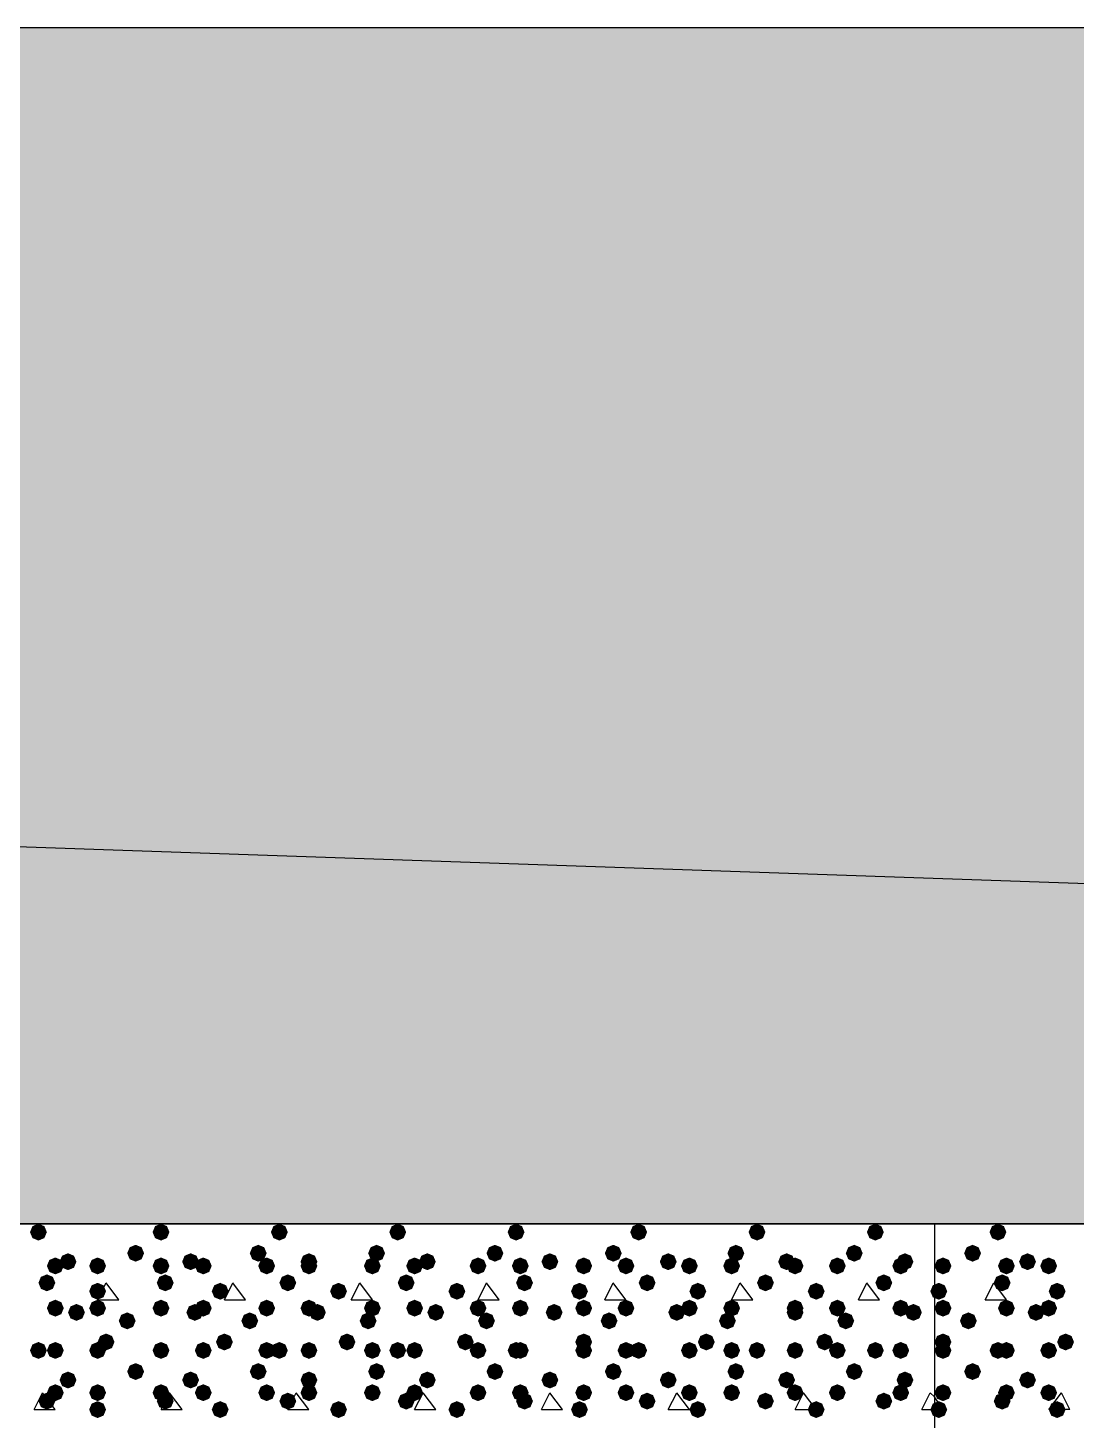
# Model space of a CAD drawing. Header units: millimetres. Extents: x 0 to 420, y 0 to 297.
# Drawn here: x 269.52 to 280.01, y 163.98 to 177.93 of the extents above; entities that cross this region are included whole.
import ezdxf

# ---------------------------------------------------------------- set-up
doc = ezdxf.new("R2010")
doc.units = ezdxf.units.MM
doc.layers.get('0').update_dxf_attribs({"linetype": 'CONTINUOUS'})

msp = doc.modelspace()

# ---------------------------------------------------------------- hatches: boundary and pattern name
at = {"true_color": 0x000008}
h = msp.add_hatch(color=0, dxfattribs=at)
h.paths.add_polyline_path([(378.544667, 177.927), (32.469667, 177.927), (378.544667, 165.946667)], flags=0)
h.paths.add_polyline_path([(32.469667, 177.927), (378.544667, 165.946667), (32.469667, 165.946667)], flags=0)
for points in [[(269.705667, 165.862), (269.680796, 165.802204), (269.621, 165.777333), (269.561204, 165.802204), (269.536333, 165.862), (269.561204, 165.921796), (269.621, 165.946667), (269.680796, 165.921796)], [(270.933333, 165.862), (270.908462, 165.802204), (270.848667, 165.777333), (270.788871, 165.802204), (270.764, 165.862), (270.788871, 165.921796), (270.848667, 165.946667), (270.908462, 165.921796)], [(272.118667, 165.862), (272.093796, 165.802204), (272.034, 165.777333), (271.974204, 165.802204), (271.949333, 165.862), (271.974204, 165.921796), (272.034, 165.946667), (272.093796, 165.921796)], [(273.304, 165.862), (273.279129, 165.802204), (273.219333, 165.777333), (273.159538, 165.802204), (273.134667, 165.862), (273.159537, 165.921796), (273.219333, 165.946667), (273.279129, 165.921796)], [(274.489333, 165.862), (274.464462, 165.802204), (274.404667, 165.777333), (274.344871, 165.802204), (274.32, 165.862), (274.344871, 165.921796), (274.404667, 165.946667), (274.464462, 165.921796)], [(275.717, 165.862), (275.692129, 165.802204), (275.632333, 165.777333), (275.572537, 165.802204), (275.547667, 165.862), (275.572537, 165.921796), (275.632333, 165.946667), (275.692129, 165.921796)], [(276.902333, 165.862), (276.877462, 165.802204), (276.817667, 165.777333), (276.757871, 165.802204), (276.733, 165.862), (276.757871, 165.921796), (276.817667, 165.946667), (276.877462, 165.921796)], [(278.087667, 165.862), (278.062796, 165.802204), (278.003, 165.777333), (277.943204, 165.802204), (277.918333, 165.862), (277.943204, 165.921796), (278.003, 165.946667), (278.062796, 165.921796)], [(270.679333, 165.650333), (270.654463, 165.590537), (270.594667, 165.565667), (270.534871, 165.590537), (270.51, 165.650333), (270.534871, 165.710129), (270.594667, 165.735), (270.654462, 165.710129)], [(271.907, 165.650333), (271.882129, 165.590537), (271.822333, 165.565667), (271.762538, 165.590537), (271.737667, 165.650333), (271.762537, 165.710129), (271.822333, 165.735), (271.882129, 165.710129)], [(273.092333, 165.650333), (273.067462, 165.590537), (273.007667, 165.565667), (272.947871, 165.590537), (272.923, 165.650333), (272.947871, 165.710129), (273.007667, 165.735), (273.067462, 165.710129)], [(274.277667, 165.650333), (274.252796, 165.590537), (274.193, 165.565667), (274.133204, 165.590537), (274.108333, 165.650333), (274.133204, 165.710129), (274.193, 165.735), (274.252796, 165.710129)], [(275.463, 165.650333), (275.438129, 165.590537), (275.378333, 165.565667), (275.318537, 165.590537), (275.293667, 165.650333), (275.318537, 165.710129), (275.378333, 165.735), (275.438129, 165.710129)], [(276.690667, 165.650333), (276.665796, 165.590537), (276.606, 165.565667), (276.546204, 165.590537), (276.521333, 165.650333), (276.546204, 165.710129), (276.606, 165.735), (276.665796, 165.710129)], [(277.876, 165.650333), (277.851129, 165.590537), (277.791333, 165.565667), (277.731537, 165.590537), (277.706667, 165.650333), (277.731537, 165.710129), (277.791333, 165.735), (277.851129, 165.710129)], [(269.875, 165.523333), (269.850129, 165.463537), (269.790333, 165.438667), (269.730537, 165.463537), (269.705667, 165.523333), (269.730537, 165.583129), (269.790333, 165.608), (269.850129, 165.583129)], [(270.002, 165.565667), (269.977129, 165.505871), (269.917333, 165.481), (269.857538, 165.505871), (269.832667, 165.565667), (269.857537, 165.625462), (269.917333, 165.650333), (269.977129, 165.625463)], [(270.298333, 165.523333), (270.273462, 165.463537), (270.213667, 165.438667), (270.153871, 165.463537), (270.129, 165.523333), (270.153871, 165.583129), (270.213667, 165.608), (270.273462, 165.583129)], [(270.933333, 165.523333), (270.908462, 165.463537), (270.848667, 165.438667), (270.788871, 165.463537), (270.764, 165.523333), (270.788871, 165.583129), (270.848667, 165.608), (270.908462, 165.583129)], [(271.229667, 165.565667), (271.204796, 165.505871), (271.145, 165.481), (271.085204, 165.505871), (271.060333, 165.565667), (271.085204, 165.625462), (271.145, 165.650333), (271.204796, 165.625463)], [(271.356667, 165.523333), (271.331796, 165.463537), (271.272, 165.438667), (271.212204, 165.463537), (271.187333, 165.523333), (271.212204, 165.583129), (271.272, 165.608), (271.331796, 165.583129)], [(271.991667, 165.523333), (271.966796, 165.463537), (271.907, 165.438667), (271.847204, 165.463537), (271.822333, 165.523333), (271.847204, 165.583129), (271.907, 165.608), (271.966796, 165.583129)], [(272.415, 165.565667), (272.390129, 165.505871), (272.330333, 165.481), (272.270538, 165.505871), (272.245667, 165.565667), (272.270537, 165.625462), (272.330333, 165.650333), (272.390129, 165.625463)], [(272.415, 165.523333), (272.390129, 165.463537), (272.330333, 165.438667), (272.270538, 165.463537), (272.245667, 165.523333), (272.270537, 165.583129), (272.330333, 165.608), (272.390129, 165.583129)], [(273.05, 165.523333), (273.025129, 165.463537), (272.965333, 165.438667), (272.905538, 165.463537), (272.880667, 165.523333), (272.905537, 165.583129), (272.965333, 165.608), (273.025129, 165.583129)], [(273.473333, 165.523333), (273.448463, 165.463537), (273.388667, 165.438667), (273.328871, 165.463537), (273.304, 165.523333), (273.328871, 165.583129), (273.388667, 165.608), (273.448462, 165.583129)], [(273.600333, 165.565667), (273.575462, 165.505871), (273.515667, 165.481), (273.455871, 165.505871), (273.431, 165.565667), (273.455871, 165.625462), (273.515667, 165.650333), (273.575462, 165.625463)], [(274.108333, 165.523333), (274.083463, 165.463537), (274.023667, 165.438667), (273.963871, 165.463537), (273.939, 165.523333), (273.963871, 165.583129), (274.023667, 165.608), (274.083462, 165.583129)], [(274.531667, 165.523333), (274.506796, 165.463537), (274.447, 165.438667), (274.387204, 165.463537), (274.362333, 165.523333), (274.387204, 165.583129), (274.447, 165.608), (274.506796, 165.583129)], [(274.828, 165.565667), (274.803129, 165.505871), (274.743333, 165.481), (274.683538, 165.505871), (274.658667, 165.565667), (274.683537, 165.625462), (274.743333, 165.650333), (274.803129, 165.625463)], [(275.166667, 165.523333), (275.141796, 165.463537), (275.082, 165.438667), (275.022204, 165.463537), (274.997333, 165.523333), (275.022204, 165.583129), (275.082, 165.608), (275.141796, 165.583129)], [(275.59, 165.523333), (275.565129, 165.463537), (275.505333, 165.438667), (275.445538, 165.463537), (275.420667, 165.523333), (275.445537, 165.583129), (275.505333, 165.608), (275.565129, 165.583129)], [(276.013333, 165.565667), (275.988462, 165.505871), (275.928667, 165.481), (275.868871, 165.505871), (275.844, 165.565667), (275.868871, 165.625462), (275.928667, 165.650333), (275.988462, 165.625463)], [(276.225, 165.523333), (276.200129, 165.463537), (276.140333, 165.438667), (276.080537, 165.463537), (276.055667, 165.523333), (276.080537, 165.583129), (276.140333, 165.608), (276.200129, 165.583129)], [(276.648333, 165.523333), (276.623462, 165.463537), (276.563667, 165.438667), (276.503871, 165.463537), (276.479, 165.523333), (276.503871, 165.583129), (276.563667, 165.608), (276.623462, 165.583129)], [(277.198667, 165.565667), (277.173796, 165.505871), (277.114, 165.481), (277.054204, 165.505871), (277.029333, 165.565667), (277.054204, 165.625462), (277.114, 165.650333), (277.173796, 165.625463)], [(277.283333, 165.523333), (277.258462, 165.463537), (277.198667, 165.438667), (277.138871, 165.463537), (277.114, 165.523333), (277.138871, 165.583129), (277.198667, 165.608), (277.258462, 165.583129)], [(277.706667, 165.523333), (277.681796, 165.463537), (277.622, 165.438667), (277.562204, 165.463537), (277.537333, 165.523333), (277.562204, 165.583129), (277.622, 165.608), (277.681796, 165.583129)], [(278.341667, 165.523333), (278.316796, 165.463537), (278.257, 165.438667), (278.197204, 165.463537), (278.172333, 165.523333), (278.197204, 165.583129), (278.257, 165.608), (278.316796, 165.583129)], [(278.384, 165.565667), (278.359129, 165.505871), (278.299333, 165.481), (278.239537, 165.505871), (278.214667, 165.565667), (278.239537, 165.625462), (278.299333, 165.650333), (278.359129, 165.625463)], [(269.790333, 165.354), (269.765463, 165.294204), (269.705667, 165.269333), (269.645871, 165.294204), (269.621, 165.354), (269.645871, 165.413796), (269.705667, 165.438667), (269.765462, 165.413796)], [(270.975667, 165.354), (270.950796, 165.294204), (270.891, 165.269333), (270.831204, 165.294204), (270.806333, 165.354), (270.831204, 165.413796), (270.891, 165.438667), (270.950796, 165.413796)], [(272.203333, 165.354), (272.178463, 165.294204), (272.118667, 165.269333), (272.058871, 165.294204), (272.034, 165.354), (272.058871, 165.413796), (272.118667, 165.438667), (272.178462, 165.413796)], [(273.388667, 165.354), (273.363796, 165.294204), (273.304, 165.269333), (273.244204, 165.294204), (273.219333, 165.354), (273.244204, 165.413796), (273.304, 165.438667), (273.363796, 165.413796)], [(274.574, 165.354), (274.549129, 165.294204), (274.489333, 165.269333), (274.429538, 165.294204), (274.404667, 165.354), (274.429537, 165.413796), (274.489333, 165.438667), (274.549129, 165.413796)], [(275.801667, 165.354), (275.776796, 165.294204), (275.717, 165.269333), (275.657204, 165.294204), (275.632333, 165.354), (275.657204, 165.413796), (275.717, 165.438667), (275.776796, 165.413796)], [(276.987, 165.354), (276.962129, 165.294204), (276.902333, 165.269333), (276.842538, 165.294204), (276.817667, 165.354), (276.842537, 165.413796), (276.902333, 165.438667), (276.962129, 165.413796)], [(278.172333, 165.354), (278.147462, 165.294204), (278.087667, 165.269333), (278.027871, 165.294204), (278.003, 165.354), (278.027871, 165.413796), (278.087667, 165.438667), (278.147462, 165.413796)], [(270.298333, 165.269333), (270.273462, 165.209537), (270.213667, 165.184667), (270.153871, 165.209537), (270.129, 165.269333), (270.153871, 165.329129), (270.213667, 165.354), (270.273462, 165.329129)], [(271.526, 165.269333), (271.501129, 165.209537), (271.441333, 165.184667), (271.381538, 165.209537), (271.356667, 165.269333), (271.381537, 165.329129), (271.441333, 165.354), (271.501129, 165.329129)], [(272.711333, 165.269333), (272.686462, 165.209537), (272.626667, 165.184667), (272.566871, 165.209537), (272.542, 165.269333), (272.566871, 165.329129), (272.626667, 165.354), (272.686462, 165.329129)], [(273.896667, 165.269333), (273.871796, 165.209537), (273.812, 165.184667), (273.752204, 165.209537), (273.727333, 165.269333), (273.752204, 165.329129), (273.812, 165.354), (273.871796, 165.329129)], [(275.124333, 165.269333), (275.099462, 165.209537), (275.039667, 165.184667), (274.979871, 165.209537), (274.955, 165.269333), (274.979871, 165.329129), (275.039667, 165.354), (275.099462, 165.329129)], [(276.309667, 165.269333), (276.284796, 165.209537), (276.225, 165.184667), (276.165204, 165.209537), (276.140333, 165.269333), (276.165204, 165.329129), (276.225, 165.354), (276.284796, 165.329129)], [(277.495, 165.269333), (277.470129, 165.209537), (277.410333, 165.184667), (277.350537, 165.209537), (277.325667, 165.269333), (277.350537, 165.329129), (277.410333, 165.354), (277.470129, 165.329129)], [(269.875, 165.1), (269.850129, 165.040204), (269.790333, 165.015333), (269.730537, 165.040204), (269.705667, 165.1), (269.730537, 165.159796), (269.790333, 165.184667), (269.850129, 165.159796)], [(270.298333, 165.1), (270.273462, 165.040204), (270.213667, 165.015333), (270.153871, 165.040204), (270.129, 165.1), (270.153871, 165.159796), (270.213667, 165.184667), (270.273462, 165.159796)], [(270.933333, 165.1), (270.908462, 165.040204), (270.848667, 165.015333), (270.788871, 165.040204), (270.764, 165.1), (270.788871, 165.159796), (270.848667, 165.184667), (270.908462, 165.159796)], [(271.356667, 165.1), (271.331796, 165.040204), (271.272, 165.015333), (271.212204, 165.040204), (271.187333, 165.1), (271.212204, 165.159796), (271.272, 165.184667), (271.331796, 165.159796)], [(271.991667, 165.1), (271.966796, 165.040204), (271.907, 165.015333), (271.847204, 165.040204), (271.822333, 165.1), (271.847204, 165.159796), (271.907, 165.184667), (271.966796, 165.159796)], [(272.415, 165.1), (272.390129, 165.040204), (272.330333, 165.015333), (272.270538, 165.040204), (272.245667, 165.1), (272.270537, 165.159796), (272.330333, 165.184667), (272.390129, 165.159796)], [(273.05, 165.1), (273.025129, 165.040204), (272.965333, 165.015333), (272.905538, 165.040204), (272.880667, 165.1), (272.905537, 165.159796), (272.965333, 165.184667), (273.025129, 165.159796)], [(273.473333, 165.1), (273.448463, 165.040204), (273.388667, 165.015333), (273.328871, 165.040204), (273.304, 165.1), (273.328871, 165.159796), (273.388667, 165.184667), (273.448462, 165.159796)], [(274.108333, 165.1), (274.083463, 165.040204), (274.023667, 165.015333), (273.963871, 165.040204), (273.939, 165.1), (273.963871, 165.159796), (274.023667, 165.184667), (274.083462, 165.159796)], [(274.531667, 165.1), (274.506796, 165.040204), (274.447, 165.015333), (274.387204, 165.040204), (274.362333, 165.1), (274.387204, 165.159796), (274.447, 165.184667), (274.506796, 165.159796)], [(275.166667, 165.1), (275.141796, 165.040204), (275.082, 165.015333), (275.022204, 165.040204), (274.997333, 165.1), (275.022204, 165.159796), (275.082, 165.184667), (275.141796, 165.159796)], [(275.59, 165.1), (275.565129, 165.040204), (275.505333, 165.015333), (275.445538, 165.040204), (275.420667, 165.1), (275.445537, 165.159796), (275.505333, 165.184667), (275.565129, 165.159796)], [(276.225, 165.1), (276.200129, 165.040204), (276.140333, 165.015333), (276.080537, 165.040204), (276.055667, 165.1), (276.080537, 165.159796), (276.140333, 165.184667), (276.200129, 165.159796)], [(276.648333, 165.1), (276.623462, 165.040204), (276.563667, 165.015333), (276.503871, 165.040204), (276.479, 165.1), (276.503871, 165.159796), (276.563667, 165.184667), (276.623462, 165.159796)], [(277.283333, 165.1), (277.258462, 165.040204), (277.198667, 165.015333), (277.138871, 165.040204), (277.114, 165.1), (277.138871, 165.159796), (277.198667, 165.184667), (277.258462, 165.159796)], [(277.706667, 165.1), (277.681796, 165.040204), (277.622, 165.015333), (277.562204, 165.040204), (277.537333, 165.1), (277.562204, 165.159796), (277.622, 165.184667), (277.681796, 165.159796)], [(278.341667, 165.1), (278.316796, 165.040204), (278.257, 165.015333), (278.197204, 165.040204), (278.172333, 165.1), (278.197204, 165.159796), (278.257, 165.184667), (278.316796, 165.159796)], [(270.086667, 165.057667), (270.061796, 164.997871), (270.002, 164.973), (269.942204, 164.997871), (269.917333, 165.057667), (269.942204, 165.117462), (270.002, 165.142333), (270.061796, 165.117463)], [(270.594667, 164.973), (270.569796, 164.913204), (270.51, 164.888333), (270.450204, 164.913204), (270.425333, 164.973), (270.450204, 165.032796), (270.51, 165.057667), (270.569796, 165.032796)], [(271.272, 165.057667), (271.247129, 164.997871), (271.187333, 164.973), (271.127538, 164.997871), (271.102667, 165.057667), (271.127537, 165.117462), (271.187333, 165.142333), (271.247129, 165.117463)], [(271.822333, 164.973), (271.797462, 164.913204), (271.737667, 164.888333), (271.677871, 164.913204), (271.653, 164.973), (271.677871, 165.032796), (271.737667, 165.057667), (271.797462, 165.032796)], [(272.499667, 165.057667), (272.474796, 164.997871), (272.415, 164.973), (272.355204, 164.997871), (272.330333, 165.057667), (272.355204, 165.117462), (272.415, 165.142333), (272.474796, 165.117463)], [(273.007667, 164.973), (272.982796, 164.913204), (272.923, 164.888333), (272.863204, 164.913204), (272.838333, 164.973), (272.863204, 165.032796), (272.923, 165.057667), (272.982796, 165.032796)], [(273.685, 165.057667), (273.660129, 164.997871), (273.600333, 164.973), (273.540538, 164.997871), (273.515667, 165.057667), (273.540537, 165.117462), (273.600333, 165.142333), (273.660129, 165.117463)], [(274.193, 164.973), (274.168129, 164.913204), (274.108333, 164.888333), (274.048537, 164.913204), (274.023667, 164.973), (274.048537, 165.032796), (274.108333, 165.057667), (274.168129, 165.032796)], [(274.870333, 165.057667), (274.845462, 164.997871), (274.785667, 164.973), (274.725871, 164.997871), (274.701, 165.057667), (274.725871, 165.117462), (274.785667, 165.142333), (274.845462, 165.117463)], [(275.420667, 164.973), (275.395796, 164.913204), (275.336, 164.888333), (275.276204, 164.913204), (275.251333, 164.973), (275.276204, 165.032796), (275.336, 165.057667), (275.395796, 165.032796)], [(276.098, 165.057667), (276.073129, 164.997871), (276.013333, 164.973), (275.953538, 164.997871), (275.928667, 165.057667), (275.953537, 165.117462), (276.013333, 165.142333), (276.073129, 165.117463)], [(276.606, 164.973), (276.581129, 164.913204), (276.521333, 164.888333), (276.461537, 164.913204), (276.436667, 164.973), (276.461537, 165.032796), (276.521333, 165.057667), (276.581129, 165.032796)], [(277.283333, 165.057667), (277.258462, 164.997871), (277.198667, 164.973), (277.138871, 164.997871), (277.114, 165.057667), (277.138871, 165.117462), (277.198667, 165.142333), (277.258462, 165.117463)], [(277.791333, 164.973), (277.766462, 164.913204), (277.706667, 164.888333), (277.646871, 164.913204), (277.622, 164.973), (277.646871, 165.032796), (277.706667, 165.057667), (277.766462, 165.032796)], [(278.468667, 165.057667), (278.443796, 164.997871), (278.384, 164.973), (278.324204, 164.997871), (278.299333, 165.057667), (278.324204, 165.117462), (278.384, 165.142333), (278.443796, 165.117463)], [(269.705667, 164.676667), (269.680796, 164.616871), (269.621, 164.592), (269.561204, 164.616871), (269.536333, 164.676667), (269.561204, 164.736462), (269.621, 164.761333), (269.680796, 164.736463)], [(269.875, 164.676667), (269.850129, 164.616871), (269.790333, 164.592), (269.730537, 164.616871), (269.705667, 164.676667), (269.730537, 164.736462), (269.790333, 164.761333), (269.850129, 164.736463)], [(270.298333, 164.676667), (270.273462, 164.616871), (270.213667, 164.592), (270.153871, 164.616871), (270.129, 164.676667), (270.153871, 164.736462), (270.213667, 164.761333), (270.273462, 164.736463)], [(270.383, 164.761333), (270.358129, 164.701537), (270.298333, 164.676667), (270.238538, 164.701537), (270.213667, 164.761333), (270.238537, 164.821129), (270.298333, 164.846), (270.358129, 164.821129)], [(270.933333, 164.676667), (270.908462, 164.616871), (270.848667, 164.592), (270.788871, 164.616871), (270.764, 164.676667), (270.788871, 164.736462), (270.848667, 164.761333), (270.908462, 164.736463)], [(270.933333, 164.676667), (270.908462, 164.616871), (270.848667, 164.592), (270.788871, 164.616871), (270.764, 164.676667), (270.788871, 164.736462), (270.848667, 164.761333), (270.908462, 164.736463)], [(271.356667, 164.676667), (271.331796, 164.616871), (271.272, 164.592), (271.212204, 164.616871), (271.187333, 164.676667), (271.212204, 164.736462), (271.272, 164.761333), (271.331796, 164.736463)], [(271.568333, 164.761333), (271.543463, 164.701537), (271.483667, 164.676667), (271.423871, 164.701537), (271.399, 164.761333), (271.423871, 164.821129), (271.483667, 164.846), (271.543462, 164.821129)], [(271.991667, 164.676667), (271.966796, 164.616871), (271.907, 164.592), (271.847204, 164.616871), (271.822333, 164.676667), (271.847204, 164.736462), (271.907, 164.761333), (271.966796, 164.736463)], [(272.118667, 164.676667), (272.093796, 164.616871), (272.034, 164.592), (271.974204, 164.616871), (271.949333, 164.676667), (271.974204, 164.736462), (272.034, 164.761333), (272.093796, 164.736463)], [(272.415, 164.676667), (272.390129, 164.616871), (272.330333, 164.592), (272.270538, 164.616871), (272.245667, 164.676667), (272.270537, 164.736462), (272.330333, 164.761333), (272.390129, 164.736463)], [(272.796, 164.761333), (272.771129, 164.701537), (272.711333, 164.676667), (272.651538, 164.701537), (272.626667, 164.761333), (272.651537, 164.821129), (272.711333, 164.846), (272.771129, 164.821129)], [(273.05, 164.676667), (273.025129, 164.616871), (272.965333, 164.592), (272.905538, 164.616871), (272.880667, 164.676667), (272.905537, 164.736462), (272.965333, 164.761333), (273.025129, 164.736463)], [(273.304, 164.676667), (273.279129, 164.616871), (273.219333, 164.592), (273.159538, 164.616871), (273.134667, 164.676667), (273.159537, 164.736462), (273.219333, 164.761333), (273.279129, 164.736463)], [(273.473333, 164.676667), (273.448463, 164.616871), (273.388667, 164.592), (273.328871, 164.616871), (273.304, 164.676667), (273.328871, 164.736462), (273.388667, 164.761333), (273.448462, 164.736463)], [(273.981333, 164.761333), (273.956462, 164.701537), (273.896667, 164.676667), (273.836871, 164.701537), (273.812, 164.761333), (273.836871, 164.821129), (273.896667, 164.846), (273.956462, 164.821129)], [(274.108333, 164.676667), (274.083463, 164.616871), (274.023667, 164.592), (273.963871, 164.616871), (273.939, 164.676667), (273.963871, 164.736462), (274.023667, 164.761333), (274.083462, 164.736463)], [(274.489333, 164.676667), (274.464462, 164.616871), (274.404667, 164.592), (274.344871, 164.616871), (274.32, 164.676667), (274.344871, 164.736462), (274.404667, 164.761333), (274.464462, 164.736463)], [(274.531667, 164.676667), (274.506796, 164.616871), (274.447, 164.592), (274.387204, 164.616871), (274.362333, 164.676667), (274.387204, 164.736462), (274.447, 164.761333), (274.506796, 164.736463)], [(275.166667, 164.761333), (275.141796, 164.701537), (275.082, 164.676667), (275.022204, 164.701537), (274.997333, 164.761333), (275.022204, 164.821129), (275.082, 164.846), (275.141796, 164.821129)], [(275.166667, 164.676667), (275.141796, 164.616871), (275.082, 164.592), (275.022204, 164.616871), (274.997333, 164.676667), (275.022204, 164.736462), (275.082, 164.761333), (275.141796, 164.736463)], [(275.59, 164.676667), (275.565129, 164.616871), (275.505333, 164.592), (275.445538, 164.616871), (275.420667, 164.676667), (275.445537, 164.736462), (275.505333, 164.761333), (275.565129, 164.736463)], [(275.717, 164.676667), (275.692129, 164.616871), (275.632333, 164.592), (275.572537, 164.616871), (275.547667, 164.676667), (275.572537, 164.736462), (275.632333, 164.761333), (275.692129, 164.736463)], [(276.225, 164.676667), (276.200129, 164.616871), (276.140333, 164.592), (276.080537, 164.616871), (276.055667, 164.676667), (276.080537, 164.736462), (276.140333, 164.761333), (276.200129, 164.736463)], [(276.394333, 164.761333), (276.369462, 164.701537), (276.309667, 164.676667), (276.249871, 164.701537), (276.225, 164.761333), (276.249871, 164.821129), (276.309667, 164.846), (276.369462, 164.821129)], [(276.648333, 164.676667), (276.623462, 164.616871), (276.563667, 164.592), (276.503871, 164.616871), (276.479, 164.676667), (276.503871, 164.736462), (276.563667, 164.761333), (276.623462, 164.736463)], [(276.902333, 164.676667), (276.877462, 164.616871), (276.817667, 164.592), (276.757871, 164.616871), (276.733, 164.676667), (276.757871, 164.736462), (276.817667, 164.761333), (276.877462, 164.736463)], [(277.283333, 164.676667), (277.258462, 164.616871), (277.198667, 164.592), (277.138871, 164.616871), (277.114, 164.676667), (277.138871, 164.736462), (277.198667, 164.761333), (277.258462, 164.736463)], [(277.579667, 164.761333), (277.554796, 164.701537), (277.495, 164.676667), (277.435204, 164.701537), (277.410333, 164.761333), (277.435204, 164.821129), (277.495, 164.846), (277.554796, 164.821129)], [(277.706667, 164.676667), (277.681796, 164.616871), (277.622, 164.592), (277.562204, 164.616871), (277.537333, 164.676667), (277.562204, 164.736462), (277.622, 164.761333), (277.681796, 164.736463)], [(278.087667, 164.676667), (278.062796, 164.616871), (278.003, 164.592), (277.943204, 164.616871), (277.918333, 164.676667), (277.943204, 164.736462), (278.003, 164.761333), (278.062796, 164.736463)], [(278.341667, 164.676667), (278.316796, 164.616871), (278.257, 164.592), (278.197204, 164.616871), (278.172333, 164.676667), (278.197204, 164.736462), (278.257, 164.761333), (278.316796, 164.736463)], [(270.002, 164.380333), (269.977129, 164.320537), (269.917333, 164.295667), (269.857538, 164.320537), (269.832667, 164.380333), (269.857537, 164.440129), (269.917333, 164.465), (269.977129, 164.440129)], [(270.679333, 164.465), (270.654463, 164.405204), (270.594667, 164.380333), (270.534871, 164.405204), (270.51, 164.465), (270.534871, 164.524796), (270.594667, 164.549667), (270.654462, 164.524796)], [(271.229667, 164.380333), (271.204796, 164.320537), (271.145, 164.295667), (271.085204, 164.320537), (271.060333, 164.380333), (271.085204, 164.440129), (271.145, 164.465), (271.204796, 164.440129)], [(271.907, 164.465), (271.882129, 164.405204), (271.822333, 164.380333), (271.762538, 164.405204), (271.737667, 164.465), (271.762537, 164.524796), (271.822333, 164.549667), (271.882129, 164.524796)], [(272.415, 164.380333), (272.390129, 164.320537), (272.330333, 164.295667), (272.270538, 164.320537), (272.245667, 164.380333), (272.270537, 164.440129), (272.330333, 164.465), (272.390129, 164.440129)], [(273.092333, 164.465), (273.067462, 164.405204), (273.007667, 164.380333), (272.947871, 164.405204), (272.923, 164.465), (272.947871, 164.524796), (273.007667, 164.549667), (273.067462, 164.524796)], [(273.600333, 164.380333), (273.575462, 164.320537), (273.515667, 164.295667), (273.455871, 164.320537), (273.431, 164.380333), (273.455871, 164.440129), (273.515667, 164.465), (273.575462, 164.440129)], [(274.277667, 164.465), (274.252796, 164.405204), (274.193, 164.380333), (274.133204, 164.405204), (274.108333, 164.465), (274.133204, 164.524796), (274.193, 164.549667), (274.252796, 164.524796)], [(274.828, 164.380333), (274.803129, 164.320537), (274.743333, 164.295667), (274.683538, 164.320537), (274.658667, 164.380333), (274.683537, 164.440129), (274.743333, 164.465), (274.803129, 164.440129)], [(275.463, 164.465), (275.438129, 164.405204), (275.378333, 164.380333), (275.318537, 164.405204), (275.293667, 164.465), (275.318537, 164.524796), (275.378333, 164.549667), (275.438129, 164.524796)], [(276.013333, 164.380333), (275.988462, 164.320537), (275.928667, 164.295667), (275.868871, 164.320537), (275.844, 164.380333), (275.868871, 164.440129), (275.928667, 164.465), (275.988462, 164.440129)], [(276.690667, 164.465), (276.665796, 164.405204), (276.606, 164.380333), (276.546204, 164.405204), (276.521333, 164.465), (276.546204, 164.524796), (276.606, 164.549667), (276.665796, 164.524796)], [(277.198667, 164.380333), (277.173796, 164.320537), (277.114, 164.295667), (277.054204, 164.320537), (277.029333, 164.380333), (277.054204, 164.440129), (277.114, 164.465), (277.173796, 164.440129)], [(277.876, 164.465), (277.851129, 164.405204), (277.791333, 164.380333), (277.731537, 164.405204), (277.706667, 164.465), (277.731537, 164.524796), (277.791333, 164.549667), (277.851129, 164.524796)], [(278.384, 164.380333), (278.359129, 164.320537), (278.299333, 164.295667), (278.239537, 164.320537), (278.214667, 164.380333), (278.239537, 164.440129), (278.299333, 164.465), (278.359129, 164.440129)], [(269.875, 164.253333), (269.850129, 164.193537), (269.790333, 164.168667), (269.730537, 164.193537), (269.705667, 164.253333), (269.730537, 164.313129), (269.790333, 164.338), (269.850129, 164.313129)], [(270.298333, 164.253333), (270.273462, 164.193537), (270.213667, 164.168667), (270.153871, 164.193537), (270.129, 164.253333), (270.153871, 164.313129), (270.213667, 164.338), (270.273462, 164.313129)], [(270.933333, 164.253333), (270.908462, 164.193537), (270.848667, 164.168667), (270.788871, 164.193537), (270.764, 164.253333), (270.788871, 164.313129), (270.848667, 164.338), (270.908462, 164.313129)], [(271.356667, 164.253333), (271.331796, 164.193537), (271.272, 164.168667), (271.212204, 164.193537), (271.187333, 164.253333), (271.212204, 164.313129), (271.272, 164.338), (271.331796, 164.313129)], [(271.991667, 164.253333), (271.966796, 164.193537), (271.907, 164.168667), (271.847204, 164.193537), (271.822333, 164.253333), (271.847204, 164.313129), (271.907, 164.338), (271.966796, 164.313129)], [(272.415, 164.253333), (272.390129, 164.193537), (272.330333, 164.168667), (272.270538, 164.193537), (272.245667, 164.253333), (272.270537, 164.313129), (272.330333, 164.338), (272.390129, 164.313129)], [(273.05, 164.253333), (273.025129, 164.193537), (272.965333, 164.168667), (272.905538, 164.193537), (272.880667, 164.253333), (272.905537, 164.313129), (272.965333, 164.338), (273.025129, 164.313129)], [(273.473333, 164.253333), (273.448463, 164.193537), (273.388667, 164.168667), (273.328871, 164.193537), (273.304, 164.253333), (273.328871, 164.313129), (273.388667, 164.338), (273.448462, 164.313129)], [(274.108333, 164.253333), (274.083463, 164.193537), (274.023667, 164.168667), (273.963871, 164.193537), (273.939, 164.253333), (273.963871, 164.313129), (274.023667, 164.338), (274.083462, 164.313129)], [(274.531667, 164.253333), (274.506796, 164.193537), (274.447, 164.168667), (274.387204, 164.193537), (274.362333, 164.253333), (274.387204, 164.313129), (274.447, 164.338), (274.506796, 164.313129)], [(275.166667, 164.253333), (275.141796, 164.193537), (275.082, 164.168667), (275.022204, 164.193537), (274.997333, 164.253333), (275.022204, 164.313129), (275.082, 164.338), (275.141796, 164.313129)], [(275.59, 164.253333), (275.565129, 164.193537), (275.505333, 164.168667), (275.445538, 164.193537), (275.420667, 164.253333), (275.445537, 164.313129), (275.505333, 164.338), (275.565129, 164.313129)], [(276.225, 164.253333), (276.200129, 164.193537), (276.140333, 164.168667), (276.080537, 164.193537), (276.055667, 164.253333), (276.080537, 164.313129), (276.140333, 164.338), (276.200129, 164.313129)], [(276.648333, 164.253333), (276.623462, 164.193537), (276.563667, 164.168667), (276.503871, 164.193537), (276.479, 164.253333), (276.503871, 164.313129), (276.563667, 164.338), (276.623462, 164.313129)], [(277.283333, 164.253333), (277.258462, 164.193537), (277.198667, 164.168667), (277.138871, 164.193537), (277.114, 164.253333), (277.138871, 164.313129), (277.198667, 164.338), (277.258462, 164.313129)], [(277.706667, 164.253333), (277.681796, 164.193537), (277.622, 164.168667), (277.562204, 164.193537), (277.537333, 164.253333), (277.562204, 164.313129), (277.622, 164.338), (277.681796, 164.313129)], [(278.341667, 164.253333), (278.316796, 164.193537), (278.257, 164.168667), (278.197204, 164.193537), (278.172333, 164.253333), (278.197204, 164.313129), (278.257, 164.338), (278.316796, 164.313129)], [(269.790333, 164.168667), (269.765463, 164.108871), (269.705667, 164.084), (269.645871, 164.108871), (269.621, 164.168667), (269.645871, 164.228462), (269.705667, 164.253333), (269.765462, 164.228463)], [(270.975667, 164.168667), (270.950796, 164.108871), (270.891, 164.084), (270.831204, 164.108871), (270.806333, 164.168667), (270.831204, 164.228462), (270.891, 164.253333), (270.950796, 164.228463)], [(272.203333, 164.168667), (272.178463, 164.108871), (272.118667, 164.084), (272.058871, 164.108871), (272.034, 164.168667), (272.058871, 164.228462), (272.118667, 164.253333), (272.178462, 164.228463)], [(273.388667, 164.168667), (273.363796, 164.108871), (273.304, 164.084), (273.244204, 164.108871), (273.219333, 164.168667), (273.244204, 164.228462), (273.304, 164.253333), (273.363796, 164.228463)], [(274.574, 164.168667), (274.549129, 164.108871), (274.489333, 164.084), (274.429538, 164.108871), (274.404667, 164.168667), (274.429537, 164.228462), (274.489333, 164.253333), (274.549129, 164.228463)], [(275.801667, 164.168667), (275.776796, 164.108871), (275.717, 164.084), (275.657204, 164.108871), (275.632333, 164.168667), (275.657204, 164.228462), (275.717, 164.253333), (275.776796, 164.228463)], [(276.987, 164.168667), (276.962129, 164.108871), (276.902333, 164.084), (276.842538, 164.108871), (276.817667, 164.168667), (276.842537, 164.228462), (276.902333, 164.253333), (276.962129, 164.228463)], [(278.172333, 164.168667), (278.147462, 164.108871), (278.087667, 164.084), (278.027871, 164.108871), (278.003, 164.168667), (278.027871, 164.228462), (278.087667, 164.253333), (278.147462, 164.228463)], [(270.298333, 164.084), (270.273462, 164.024204), (270.213667, 163.999333), (270.153871, 164.024204), (270.129, 164.084), (270.153871, 164.143796), (270.213667, 164.168667), (270.273462, 164.143796)], [(271.526, 164.084), (271.501129, 164.024204), (271.441333, 163.999333), (271.381538, 164.024204), (271.356667, 164.084), (271.381537, 164.143796), (271.441333, 164.168667), (271.501129, 164.143796)], [(272.711333, 164.084), (272.686462, 164.024204), (272.626667, 163.999333), (272.566871, 164.024204), (272.542, 164.084), (272.566871, 164.143796), (272.626667, 164.168667), (272.686462, 164.143796)], [(273.896667, 164.084), (273.871796, 164.024204), (273.812, 163.999333), (273.752204, 164.024204), (273.727333, 164.084), (273.752204, 164.143796), (273.812, 164.168667), (273.871796, 164.143796)], [(275.124333, 164.084), (275.099462, 164.024204), (275.039667, 163.999333), (274.979871, 164.024204), (274.955, 164.084), (274.979871, 164.143796), (275.039667, 164.168667), (275.099462, 164.143796)], [(276.309667, 164.084), (276.284796, 164.024204), (276.225, 163.999333), (276.165204, 164.024204), (276.140333, 164.084), (276.165204, 164.143796), (276.225, 164.168667), (276.284796, 164.143796)], [(277.495, 164.084), (277.470129, 164.024204), (277.410333, 163.999333), (277.350537, 164.024204), (277.325667, 164.084), (277.350537, 164.143796), (277.410333, 164.168667), (277.470129, 164.143796)]]:
    msp.add_hatch(color=0, dxfattribs=at).paths.add_polyline_path(points, flags=0)
at = {"true_color": 0x000007}
for points in [[(279.315333, 165.862), (279.290462, 165.802204), (279.230667, 165.777333), (279.170871, 165.802204), (279.146, 165.862), (279.170871, 165.921796), (279.230667, 165.946667), (279.290462, 165.921796)], [(279.061333, 165.650333), (279.036462, 165.590537), (278.976667, 165.565667), (278.916871, 165.590537), (278.892, 165.650333), (278.916871, 165.710129), (278.976667, 165.735), (279.036462, 165.710129)], [(278.765, 165.523333), (278.740129, 165.463537), (278.680333, 165.438667), (278.620538, 165.463537), (278.595667, 165.523333), (278.620537, 165.583129), (278.680333, 165.608), (278.740129, 165.583129)], [(279.4, 165.523333), (279.375129, 165.463537), (279.315333, 165.438667), (279.255538, 165.463537), (279.230667, 165.523333), (279.255537, 165.583129), (279.315333, 165.608), (279.375129, 165.583129)], [(279.611667, 165.565667), (279.586796, 165.505871), (279.527, 165.481), (279.467204, 165.505871), (279.442333, 165.565667), (279.467204, 165.625462), (279.527, 165.650333), (279.586796, 165.625463)], [(279.823333, 165.523333), (279.798463, 165.463537), (279.738667, 165.438667), (279.678871, 165.463537), (279.654, 165.523333), (279.678871, 165.583129), (279.738667, 165.608), (279.798462, 165.583129)], [(279.357667, 165.354), (279.332796, 165.294204), (279.273, 165.269333), (279.213204, 165.294204), (279.188333, 165.354), (279.213204, 165.413796), (279.273, 165.438667), (279.332796, 165.413796)], [(278.722667, 165.269333), (278.697796, 165.209537), (278.638, 165.184667), (278.578204, 165.209537), (278.553333, 165.269333), (278.578204, 165.329129), (278.638, 165.354), (278.697796, 165.329129)], [(279.908, 165.269333), (279.883129, 165.209537), (279.823333, 165.184667), (279.763537, 165.209537), (279.738667, 165.269333), (279.763537, 165.329129), (279.823333, 165.354), (279.883129, 165.329129)], [(278.765, 165.1), (278.740129, 165.040204), (278.680333, 165.015333), (278.620538, 165.040204), (278.595667, 165.1), (278.620537, 165.159796), (278.680333, 165.184667), (278.740129, 165.159796)], [(279.4, 165.1), (279.375129, 165.040204), (279.315333, 165.015333), (279.255538, 165.040204), (279.230667, 165.1), (279.255537, 165.159796), (279.315333, 165.184667), (279.375129, 165.159796)], [(279.823333, 165.1), (279.798463, 165.040204), (279.738667, 165.015333), (279.678871, 165.040204), (279.654, 165.1), (279.678871, 165.159796), (279.738667, 165.184667), (279.798462, 165.159796)], [(279.019, 164.973), (278.994129, 164.913204), (278.934333, 164.888333), (278.874537, 164.913204), (278.849667, 164.973), (278.874537, 165.032796), (278.934333, 165.057667), (278.994129, 165.032796)], [(279.696333, 165.057667), (279.671462, 164.997871), (279.611667, 164.973), (279.551871, 164.997871), (279.527, 165.057667), (279.551871, 165.117462), (279.611667, 165.142333), (279.671462, 165.117463)], [(278.765, 164.761333), (278.740129, 164.701537), (278.680333, 164.676667), (278.620538, 164.701537), (278.595667, 164.761333), (278.620537, 164.821129), (278.680333, 164.846), (278.740129, 164.821129)], [(278.765, 164.676667), (278.740129, 164.616871), (278.680333, 164.592), (278.620538, 164.616871), (278.595667, 164.676667), (278.620537, 164.736462), (278.680333, 164.761333), (278.740129, 164.736463)], [(279.315333, 164.676667), (279.290462, 164.616871), (279.230667, 164.592), (279.170871, 164.616871), (279.146, 164.676667), (279.170871, 164.736462), (279.230667, 164.761333), (279.290462, 164.736463)], [(279.4, 164.676667), (279.375129, 164.616871), (279.315333, 164.592), (279.255538, 164.616871), (279.230667, 164.676667), (279.255537, 164.736462), (279.315333, 164.761333), (279.375129, 164.736463)], [(279.823333, 164.676667), (279.798463, 164.616871), (279.738667, 164.592), (279.678871, 164.616871), (279.654, 164.676667), (279.678871, 164.736462), (279.738667, 164.761333), (279.798462, 164.736463)], [(279.992667, 164.761333), (279.967796, 164.701537), (279.908, 164.676667), (279.848204, 164.701537), (279.823333, 164.761333), (279.848204, 164.821129), (279.908, 164.846), (279.967796, 164.821129)], [(279.061333, 164.465), (279.036462, 164.405204), (278.976667, 164.380333), (278.916871, 164.405204), (278.892, 164.465), (278.916871, 164.524796), (278.976667, 164.549667), (279.036462, 164.524796)], [(279.611667, 164.380333), (279.586796, 164.320537), (279.527, 164.295667), (279.467204, 164.320537), (279.442333, 164.380333), (279.467204, 164.440129), (279.527, 164.465), (279.586796, 164.440129)], [(278.765, 164.253333), (278.740129, 164.193537), (278.680333, 164.168667), (278.620538, 164.193537), (278.595667, 164.253333), (278.620537, 164.313129), (278.680333, 164.338), (278.740129, 164.313129)], [(279.4, 164.253333), (279.375129, 164.193537), (279.315333, 164.168667), (279.255538, 164.193537), (279.230667, 164.253333), (279.255537, 164.313129), (279.315333, 164.338), (279.375129, 164.313129)], [(279.823333, 164.253333), (279.798463, 164.193537), (279.738667, 164.168667), (279.678871, 164.193537), (279.654, 164.253333), (279.678871, 164.313129), (279.738667, 164.338), (279.798462, 164.313129)], [(279.357667, 164.168667), (279.332796, 164.108871), (279.273, 164.084), (279.213204, 164.108871), (279.188333, 164.168667), (279.213204, 164.228462), (279.273, 164.253333), (279.332796, 164.228463)], [(278.722667, 164.084), (278.697796, 164.024204), (278.638, 163.999333), (278.578204, 164.024204), (278.553333, 164.084), (278.578204, 164.143796), (278.638, 164.168667), (278.697796, 164.143796)], [(279.908, 164.084), (279.883129, 164.024204), (279.823333, 163.999333), (279.763537, 164.024204), (279.738667, 164.084), (279.763537, 164.143796), (279.823333, 164.168667), (279.883129, 164.143796)]]:
    msp.add_hatch(color=0, dxfattribs=at).paths.add_polyline_path(points, flags=0)

# ---------------------------------------------------------------- linework, layer by layer
at = {"color": 0, "true_color": 0x000008}
for points in [[(378.544667, 177.927), (32.469667, 177.927), (378.544667, 165.946667)], [(32.469667, 177.927), (378.544667, 165.946667), (32.469667, 165.946667)]]:
    msp.add_lwpolyline(points, close=True, dxfattribs=at)
at = {"color": 0, "true_color": 0x000007}
for points in [[(31.369, 142.621), (31.369, 165.946667), (379.603, 165.946667), (379.603, 142.621), (217.17, 142.621), (217.17, 121.454333), (193.844333, 121.454333), (193.844333, 142.621)], [(31.369, 142.621), (31.369, 165.946667), (379.603, 165.946667), (379.603, 142.621), (217.17, 142.621), (217.17, 121.454333), (193.844333, 121.454333), (193.844333, 142.621)], [(278.595667, 165.946667), (278.595667, 163.83), (280.712333, 163.83), (280.712333, 165.946667)]]:
    msp.add_lwpolyline(points, close=True, dxfattribs=at)
for points in [[(278.595667, 165.946667), (259.545667, 165.946667)], [(279.103667, 165.184667), (279.188333, 165.354)], [(279.315333, 165.184667), (279.188333, 165.354)], [(279.103667, 165.184667), (279.315333, 165.184667)], [(278.680333, 164.084), (278.595667, 164.211)], [(279.950333, 164.084), (279.738667, 164.084), (279.865667, 164.253333)], [(279.950333, 164.084), (279.865667, 164.253333)], [(278.595667, 164.084), (278.680333, 164.084)]]:
    msp.add_lwpolyline(points, dxfattribs=at)
at = {"color": 0, "true_color": 0x000008}
for points in [[(270.213667, 165.184667), (270.298333, 165.354)], [(270.425333, 165.184667), (270.298333, 165.354)], [(271.483667, 165.184667), (271.568333, 165.354)], [(271.695333, 165.184667), (271.568333, 165.354)], [(272.753667, 165.184667), (272.838333, 165.354)], [(272.965333, 165.184667), (272.838333, 165.354)], [(274.023667, 165.184667), (274.108333, 165.354)], [(274.235333, 165.184667), (274.108333, 165.354)], [(275.293667, 165.184667), (275.378333, 165.354)], [(275.505333, 165.184667), (275.378333, 165.354)], [(276.563667, 165.184667), (276.648333, 165.354)], [(276.775333, 165.184667), (276.648333, 165.354)], [(277.833667, 165.184667), (277.918333, 165.354)], [(278.045333, 165.184667), (277.918333, 165.354)], [(270.213667, 165.184667), (270.425333, 165.184667)], [(271.483667, 165.184667), (271.695333, 165.184667)], [(272.753667, 165.184667), (272.965333, 165.184667)], [(274.023667, 165.184667), (274.235333, 165.184667)], [(275.293667, 165.184667), (275.505333, 165.184667)], [(276.563667, 165.184667), (276.775333, 165.184667)], [(277.833667, 165.184667), (278.045333, 165.184667)], [(269.578667, 164.084), (269.663333, 164.253333)], [(269.790333, 164.084), (269.663333, 164.253333)], [(270.848667, 164.084), (270.933333, 164.253333)], [(271.060333, 164.084), (270.933333, 164.253333)], [(272.118667, 164.084), (272.203333, 164.253333)], [(272.330333, 164.084), (272.203333, 164.253333)], [(273.388667, 164.084), (273.473333, 164.253333)], [(273.600333, 164.084), (273.473333, 164.253333)], [(274.658667, 164.084), (274.743333, 164.253333)], [(274.870333, 164.084), (274.743333, 164.253333)], [(275.928667, 164.084), (276.013333, 164.253333)], [(276.140333, 164.084), (276.013333, 164.253333)], [(277.198667, 164.084), (277.283333, 164.253333)], [(277.410333, 164.084), (277.283333, 164.253333)], [(278.468667, 164.084), (278.553333, 164.253333)], [(278.595667, 164.211), (278.553333, 164.253333)], [(269.578667, 164.084), (269.790333, 164.084)], [(270.848667, 164.084), (271.060333, 164.084)], [(272.118667, 164.084), (272.330333, 164.084)], [(273.388667, 164.084), (273.600333, 164.084)], [(274.658667, 164.084), (274.870333, 164.084)], [(275.928667, 164.084), (276.140333, 164.084)], [(277.198667, 164.084), (277.410333, 164.084)], [(278.468667, 164.084), (278.595667, 164.084)]]:
    msp.add_lwpolyline(points, dxfattribs=at)

doc.saveas('drawing.dxf')
